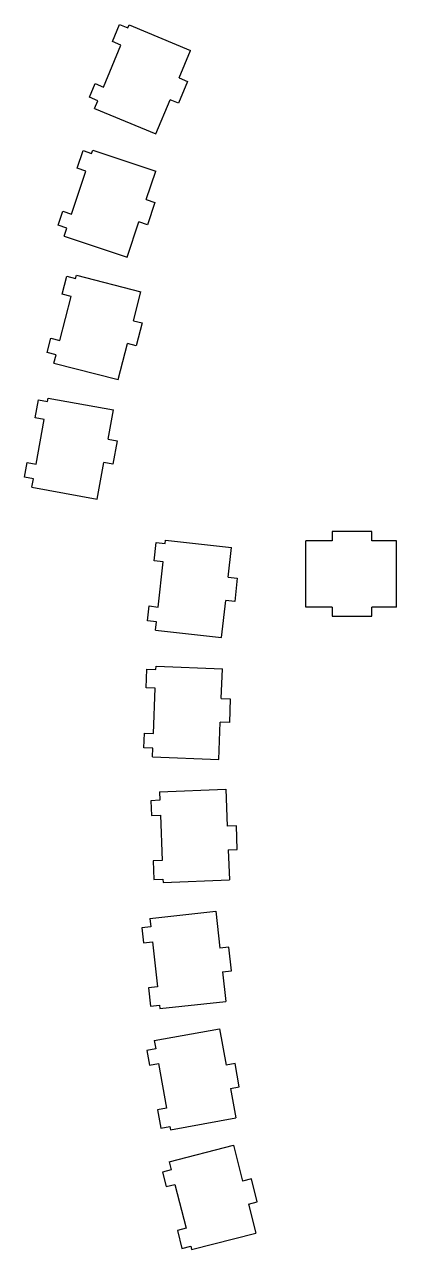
# Model space of a CAD drawing. Extents: x -27280 to 27280, y -16671 to 16671.
# Drawn here: x -16258 to -14779, y 2437 to 7306 of the extents above; entities that cross this region are included whole.
import ezdxf

# ---------------------------------------------------------------- set-up
doc = ezdxf.new("R2010")
doc.units = 0
doc.header["$MEASUREMENT"] = 0
doc.layers.get('0').update_dxf_attribs({"linetype": 'CONTINUOUS'})

msp = doc.modelspace()

# ---------------------------------------------------------------- linework, layer by layer
for p, q in [((-15908.5, 7237.8), (-15880.2, 7305.8)), ((-15880.2, 7305.8), (-15846.9, 7292)), ((-15846.9, 7292), (-15841.8, 7304.3)), ((-15841.8, 7304.3), (-15598, 7203.1)), ((-15944.4, 7057.4), (-15875.2, 7224)), ((-15875.2, 7224), (-15908.5, 7237.8)), ((-15643.5, 7093.7), (-15598, 7203.1)), ((-16000.2, 7016.7), (-15977.6, 7071.2)), ((-15977.6, 7071.2), (-15944.4, 7057.4)), ((-15610.2, 7079.8), (-15646.2, 6993)), ((-15643.5, 7093.7), (-15610.2, 7079.8)), ((-15967, 7002.9), (-16000.2, 7016.7)), ((-15979.9, 6971.8), (-15967, 7002.9)), ((-15979.9, 6971.8), (-15736.1, 6870.6)), ((-15736.1, 6870.6), (-15679.5, 7006.8)), ((-15646.2, 6993), (-15679.5, 7006.8)), ((-16048.7, 6734.9), (-16025.4, 6804.8)), ((-16025.4, 6804.8), (-15991.2, 6793.5)), ((-15991.2, 6793.5), (-15987, 6806.1)), ((-15987, 6806.1), (-15736.6, 6722.6)), ((-16071.6, 6552.4), (-16014.5, 6723.5)), ((-16014.5, 6723.5), (-16048.7, 6734.9)), ((-15774, 6610.2), (-15736.6, 6722.6)), ((-15774, 6610.2), (-15739.9, 6598.8)), ((-15739.9, 6598.8), (-15769.6, 6509.6)), ((-16124.4, 6507.9), (-16105.7, 6563.8)), ((-16105.7, 6563.8), (-16071.6, 6552.4)), ((-16090.2, 6496.5), (-16124.4, 6507.9)), ((-16100.9, 6464.6), (-16090.2, 6496.5)), ((-15850.4, 6381), (-15803.8, 6521)), ((-15769.6, 6509.6), (-15803.8, 6521)), ((-16100.9, 6464.6), (-15850.4, 6381)), ((-16108.2, 6233.6), (-16089.9, 6305)), ((-16089.9, 6305), (-16055, 6296)), ((-16055, 6296), (-16051.7, 6308.9)), ((-16051.7, 6308.9), (-15795.9, 6243.4)), ((-16073.3, 6224.6), (-16108.2, 6233.6)), ((-15825.4, 6128.6), (-15795.9, 6243.4)), ((-16118, 6049.9), (-16073.3, 6224.6)), ((-15825.4, 6128.6), (-15790.5, 6119.7)), ((-15790.5, 6119.7), (-15813.8, 6028.6)), ((-16167.5, 6001.7), (-16152.9, 6058.9)), ((-16152.9, 6058.9), (-16118, 6049.9)), ((-16132.7, 5992.8), (-16167.5, 6001.7)), ((-16141, 5960.2), (-16132.7, 5992.8)), ((-15885.3, 5894.7), (-15848.7, 6037.5)), ((-15813.8, 6028.6), (-15848.7, 6037.5)), ((-16141, 5960.2), (-15885.3, 5894.7)), ((-16215.3, 5741.8), (-16202.1, 5814.3)), ((-16202.1, 5814.3), (-16166.7, 5807.8)), ((-16166.7, 5807.8), (-16164.3, 5820.9)), ((-16164.3, 5820.9), (-15904.6, 5773.6)), ((-15925.8, 5657.1), (-15904.6, 5773.6)), ((-16179.9, 5735.3), (-16215.3, 5741.8)), ((-16212.2, 5557.9), (-16179.9, 5735.3)), ((-15925.8, 5657.1), (-15890.4, 5650.6)), ((-15890.4, 5650.6), (-15907.3, 5558.1)), ((-16258.2, 5506.3), (-16247.7, 5564.3)), ((-16247.7, 5564.3), (-16212.2, 5557.9)), ((-15969.1, 5419.5), (-15942.7, 5564.6)), ((-15907.3, 5558.1), (-15942.7, 5564.6)), ((-16222.8, 5499.9), (-16258.2, 5506.3)), ((-16228.8, 5466.7), (-16222.8, 5499.9)), ((-16228.8, 5466.7), (-15969.1, 5419.5)), ((-14877.7, 5290), (-15035.1, 5290)), ((-15035.1, 5290), (-15035.1, 5254)), ((-14877.7, 5254), (-14877.7, 5290)), ((-15742.8, 5173.7), (-15734.7, 5247)), ((-15734.7, 5247), (-15699, 5243.1)), ((-15699, 5243.1), (-15697.5, 5256.3)), ((-15697.5, 5256.3), (-15435.1, 5227.4)), ((-15448.1, 5109.6), (-15435.1, 5227.4)), ((-15035.1, 5254), (-15139.3, 5254)), ((-15139.3, 4990), (-15139.3, 5254)), ((-14779.3, 5254), (-14877.7, 5254)), ((-14779.3, 4990), (-14779.3, 5254)), ((-15707, 5169.8), (-15742.8, 5173.7)), ((-15726.8, 4990.5), (-15707, 5169.8)), ((-15448.1, 5109.6), (-15412.3, 5105.6)), ((-15412.3, 5105.6), (-15422.6, 5012.2)), ((-15474.5, 4869.5), (-15458.4, 5016.1)), ((-15422.6, 5012.2), (-15458.4, 5016.1)), ((-15769, 4935.9), (-15762.6, 4994.5)), ((-15762.6, 4994.5), (-15726.8, 4990.5)), ((-15035.1, 4990), (-15139.3, 4990)), ((-15035.1, 4990), (-15035.1, 4954)), ((-14877.7, 4954), (-14877.7, 4990)), ((-14779.3, 4990), (-14877.7, 4990)), ((-15733.2, 4931.9), (-15769, 4935.9)), ((-15736.9, 4898.4), (-15733.2, 4931.9)), ((-15035.1, 4954), (-14877.7, 4954)), ((-15736.9, 4898.4), (-15474.5, 4869.5)), ((-15774.6, 4669.7), (-15771.6, 4743.3)), ((-15771.6, 4743.3), (-15735.7, 4741.9)), ((-15735.7, 4741.9), (-15735.1, 4755.2)), ((-15735.1, 4755.2), (-15471.3, 4744.8)), ((-15476, 4626.4), (-15471.3, 4744.8)), ((-15738.6, 4668.3), (-15774.6, 4669.7)), ((-15745.7, 4488.1), (-15738.6, 4668.3)), ((-15476, 4626.4), (-15440.1, 4624.9)), ((-15440.1, 4624.9), (-15443.8, 4531)), ((-15485.6, 4385), (-15479.7, 4532.4)), ((-15443.8, 4531), (-15479.7, 4532.4)), ((-15784, 4430.6), (-15781.7, 4489.5)), ((-15781.7, 4489.5), (-15745.7, 4488.1)), ((-15748, 4429.1), (-15784, 4430.6)), ((-15749.4, 4395.5), (-15748, 4429.1)), ((-15749.4, 4395.5), (-15485.6, 4385)), ((-15721.5, 4255.7), (-15457.7, 4266.2)), ((-15721.5, 4255.7), (-15720.2, 4222.1)), ((-15457.7, 4266.2), (-15451.9, 4118.8)), ((-15720.2, 4222.1), (-15756.2, 4220.6)), ((-15756.2, 4220.6), (-15753.8, 4161.7)), ((-15753.8, 4161.7), (-15717.9, 4163.1)), ((-15717.9, 4163.1), (-15710.7, 3982.9)), ((-15415.9, 4120.2), (-15451.9, 4118.8)), ((-15412.2, 4026.3), (-15415.9, 4120.2)), ((-15448.2, 4024.8), (-15412.2, 4026.3)), ((-15448.2, 4024.8), (-15443.5, 3906.4)), ((-15710.7, 3982.9), (-15746.7, 3981.5)), ((-15746.7, 3981.5), (-15743.8, 3907.9)), ((-15743.8, 3907.9), (-15707.8, 3909.3)), ((-15707.8, 3909.3), (-15707.3, 3896)), ((-15707.3, 3896), (-15443.5, 3906.4)), ((-15759.7, 3752), (-15497.3, 3781)), ((-15759.7, 3752), (-15756, 3718.6)), ((-15497.3, 3781), (-15481.2, 3634.3)), ((-15756, 3718.6), (-15791.8, 3714.6)), ((-15791.8, 3714.6), (-15785.4, 3656)), ((-15785.4, 3656), (-15749.6, 3659.9)), ((-15749.6, 3659.9), (-15729.8, 3480.7)), ((-15445.4, 3638.3), (-15481.2, 3634.3)), ((-15435.1, 3544.8), (-15445.4, 3638.3)), ((-15470.9, 3540.9), (-15435.1, 3544.8)), ((-15470.9, 3540.9), (-15457.9, 3423.1)), ((-15729.8, 3480.7), (-15765.6, 3476.7)), ((-15765.6, 3476.7), (-15757.5, 3403.5)), ((-15720.3, 3394.2), (-15457.9, 3423.1)), ((-15757.5, 3403.5), (-15721.7, 3407.4)), ((-15721.7, 3407.4), (-15720.3, 3394.2)), ((-15742.6, 3267), (-15482.9, 3314.3)), ((-15482.9, 3314.3), (-15456.5, 3169.2)), ((-15742.6, 3267), (-15736.6, 3233.9)), ((-15736.6, 3233.9), (-15772, 3227.4)), ((-15772, 3227.4), (-15761.5, 3169.4)), ((-15761.5, 3169.4), (-15726, 3175.9)), ((-15726, 3175.9), (-15693.7, 2998.4)), ((-15421.1, 3175.6), (-15456.5, 3169.2)), ((-15404.2, 3083.1), (-15421.1, 3175.6)), ((-15439.6, 3076.7), (-15404.2, 3083.1)), ((-15439.6, 3076.7), (-15418.4, 2960.1)), ((-15693.7, 2998.4), (-15729.1, 2992)), ((-15729.1, 2992), (-15715.9, 2919.5)), ((-15715.9, 2919.5), (-15680.5, 2925.9)), ((-15680.5, 2925.9), (-15678.1, 2912.8)), ((-15678.1, 2912.8), (-15418.4, 2960.1)), ((-15683.3, 2785.4), (-15427.6, 2851)), ((-15427.6, 2851), (-15391, 2708.1)), ((-15683.3, 2785.4), (-15674.9, 2752.8)), ((-15674.9, 2752.8), (-15709.8, 2743.9)), ((-15709.8, 2743.9), (-15695.2, 2686.8)), ((-15695.2, 2686.8), (-15660.3, 2695.7)), ((-15660.3, 2695.7), (-15615.6, 2521)), ((-15356.1, 2717), (-15391, 2708.1)), ((-15332.8, 2625.9), (-15356.1, 2717)), ((-15367.6, 2617), (-15332.8, 2625.9)), ((-15367.6, 2617), (-15338.2, 2502.2)), ((-15615.6, 2521), (-15650.4, 2512)), ((-15650.4, 2512), (-15632.1, 2440.7)), ((-15594, 2436.7), (-15338.2, 2502.2)), ((-15632.1, 2440.7), (-15597.3, 2449.6)), ((-15597.3, 2449.6), (-15594, 2436.7))]:
    msp.add_line(p, q)

doc.saveas('drawing.dxf')
